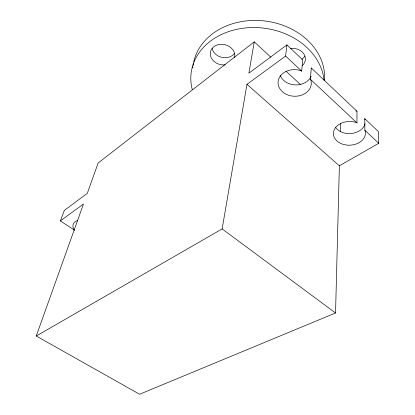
<?xml version="1.0" encoding="UTF-8"?>
<svg xmlns="http://www.w3.org/2000/svg" width="415" height="415" viewBox="0 0 415 415"><rect width="100%" height="100%" fill="white"/><g stroke="black" fill="none" stroke-linecap="round" stroke-linejoin="round"><path stroke-width="0.62" d="M74.742 230.377L60.377 220.915L83.477 204.014L36.25 336.02L139.601 394.25L335.543 312.988L339.377 165.793L378.75 143.294L378.413 131.591L364.749 118.643L364.858 130.279L365.33 131.571A16.045 11.864 -1.7 0 1 348.813 145.209A16.045 11.864 -1.7 0 1 333.738 131.104A16.045 11.864 -1.7 0 1 355.354 122.238L356.957 122.882L356.978 111.282L311.26 67.956L310.415 79.296L311.006 80.738A16.626 13.311 2.4 0 1 294.925 96.259A16.626 13.311 2.4 0 1 278.242 80.65A16.626 13.311 2.4 0 1 299.962 70.405L301.669 71.105L302.675 59.822L286.921 44.893L248.881 73.18L254.255 41.863L270.85 57.182M340.259 131.778L340.476 123.452M36.25 336.02L222.139 228.909L246.961 84.354L285.613 56.061L286.921 44.893M60.377 220.915L64.382 210.369L87.295 193.328L98.148 162.996L254.255 41.863M355.93 110.857L356.978 111.282M222.139 228.909L335.543 312.988M246.961 84.354L339.377 165.793M286.018 71.188L300.237 84.323M285.613 56.061L301.669 71.105M310.415 79.296L356.957 122.882M364.858 130.279L378.75 143.294M311.26 67.956L311.644 68.916M364.749 118.643L365.055 119.499M192.27 89.624A66.914 53.639 7.4 0 1 247.937 27.738A66.914 53.639 7.4 0 1 324.032 80.23M290.287 48.555A12.606 10.406 1.9 0 1 303.744 53.727A12.606 10.406 1.9 0 1 302.177 65.84M225.169 64.839A12.367 10.209 12.9 0 1 216.568 63.189L214.021 61.43A12.367 10.209 12.9 0 1 213.735 46.802A12.367 10.209 12.9 0 1 231.145 47.891L233.126 50.174A12.367 10.209 12.9 0 1 234.517 57.592M192.804 68.008A66.156 53.535 7.2 0 1 192.918 66.753M193.068 65.497A66.156 53.535 7.2 0 1 193.483 62.981M193.748 61.726A66.156 53.535 7.2 0 1 266.783 21.238A66.156 53.535 7.2 0 1 324.483 80.598M304.667 56.284A12.46 10.375 1.5 0 1 301.918 59.246M234.589 53.286A12.222 10.188 12.9 0 1 218.191 56.004L215.675 54.261A12.222 10.188 12.9 0 1 212.158 48.472M365.086 123.649A15.78 11.843 -2.2 0 1 351.775 133.443A15.78 11.843 -2.2 0 1 335.465 127.286M311.177 76.251A16.341 13.264 1.9 0 1 295.459 84.904A16.341 13.264 1.9 0 1 280.177 75.406M74.005 229.474A12.72 7.735 17.9 0 1 77.372 220.65"/></g></svg>
